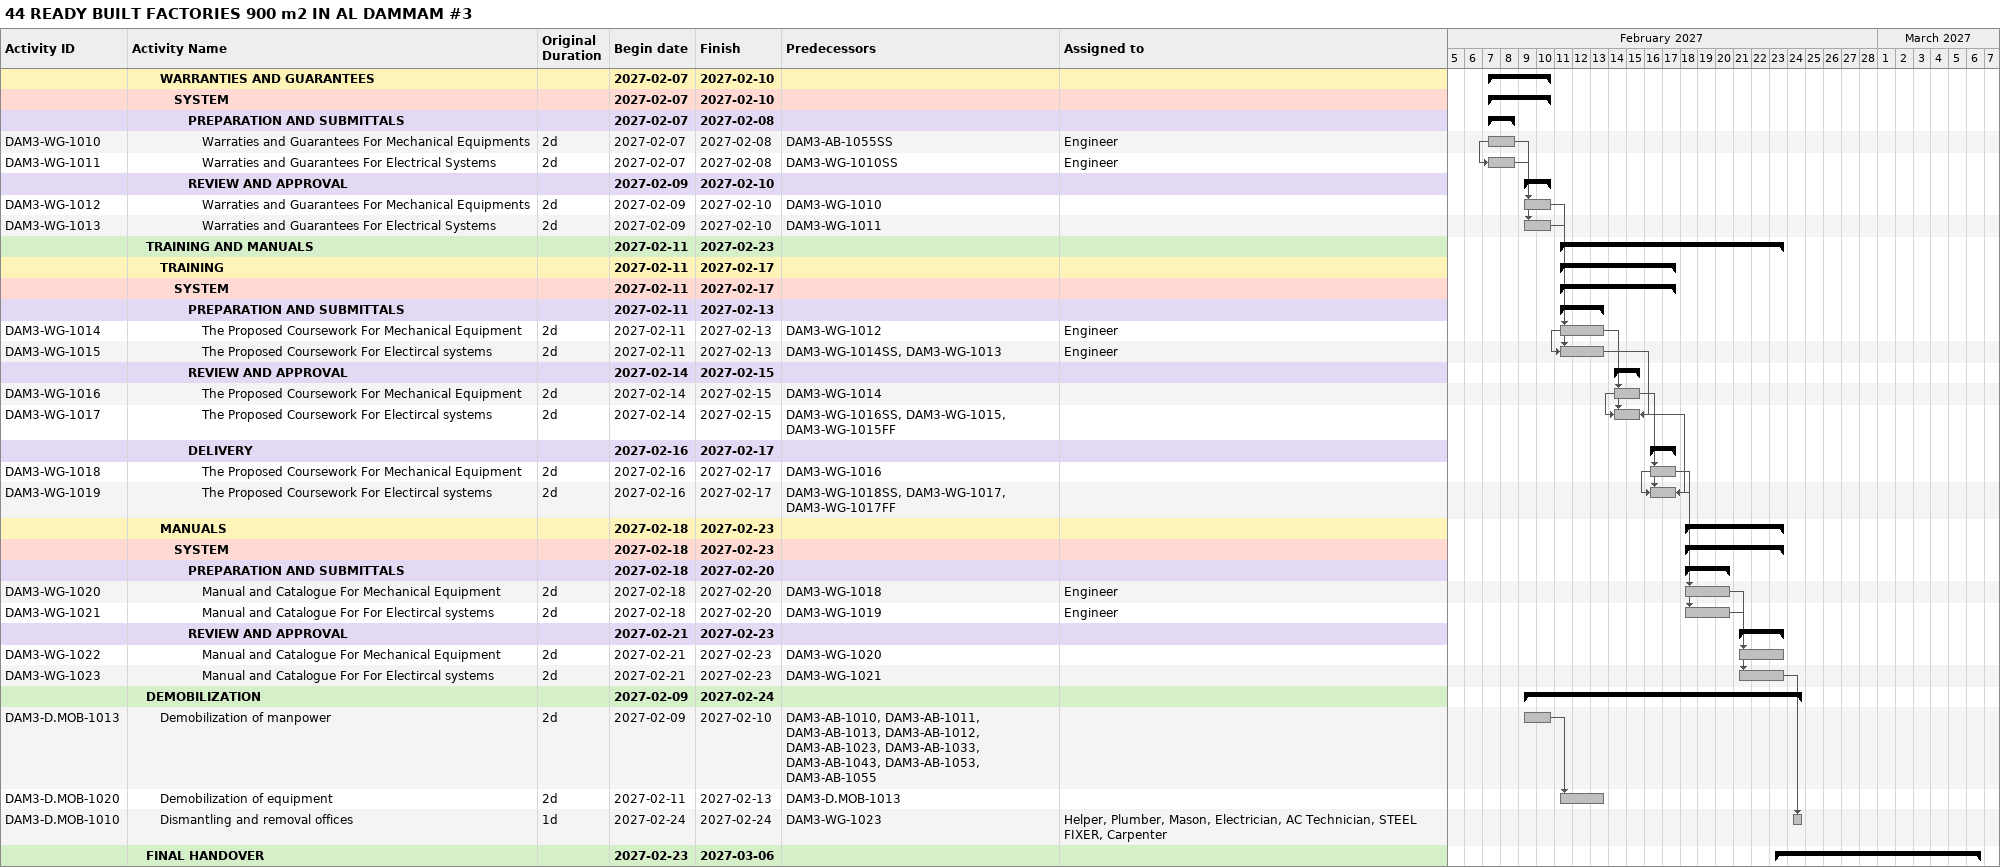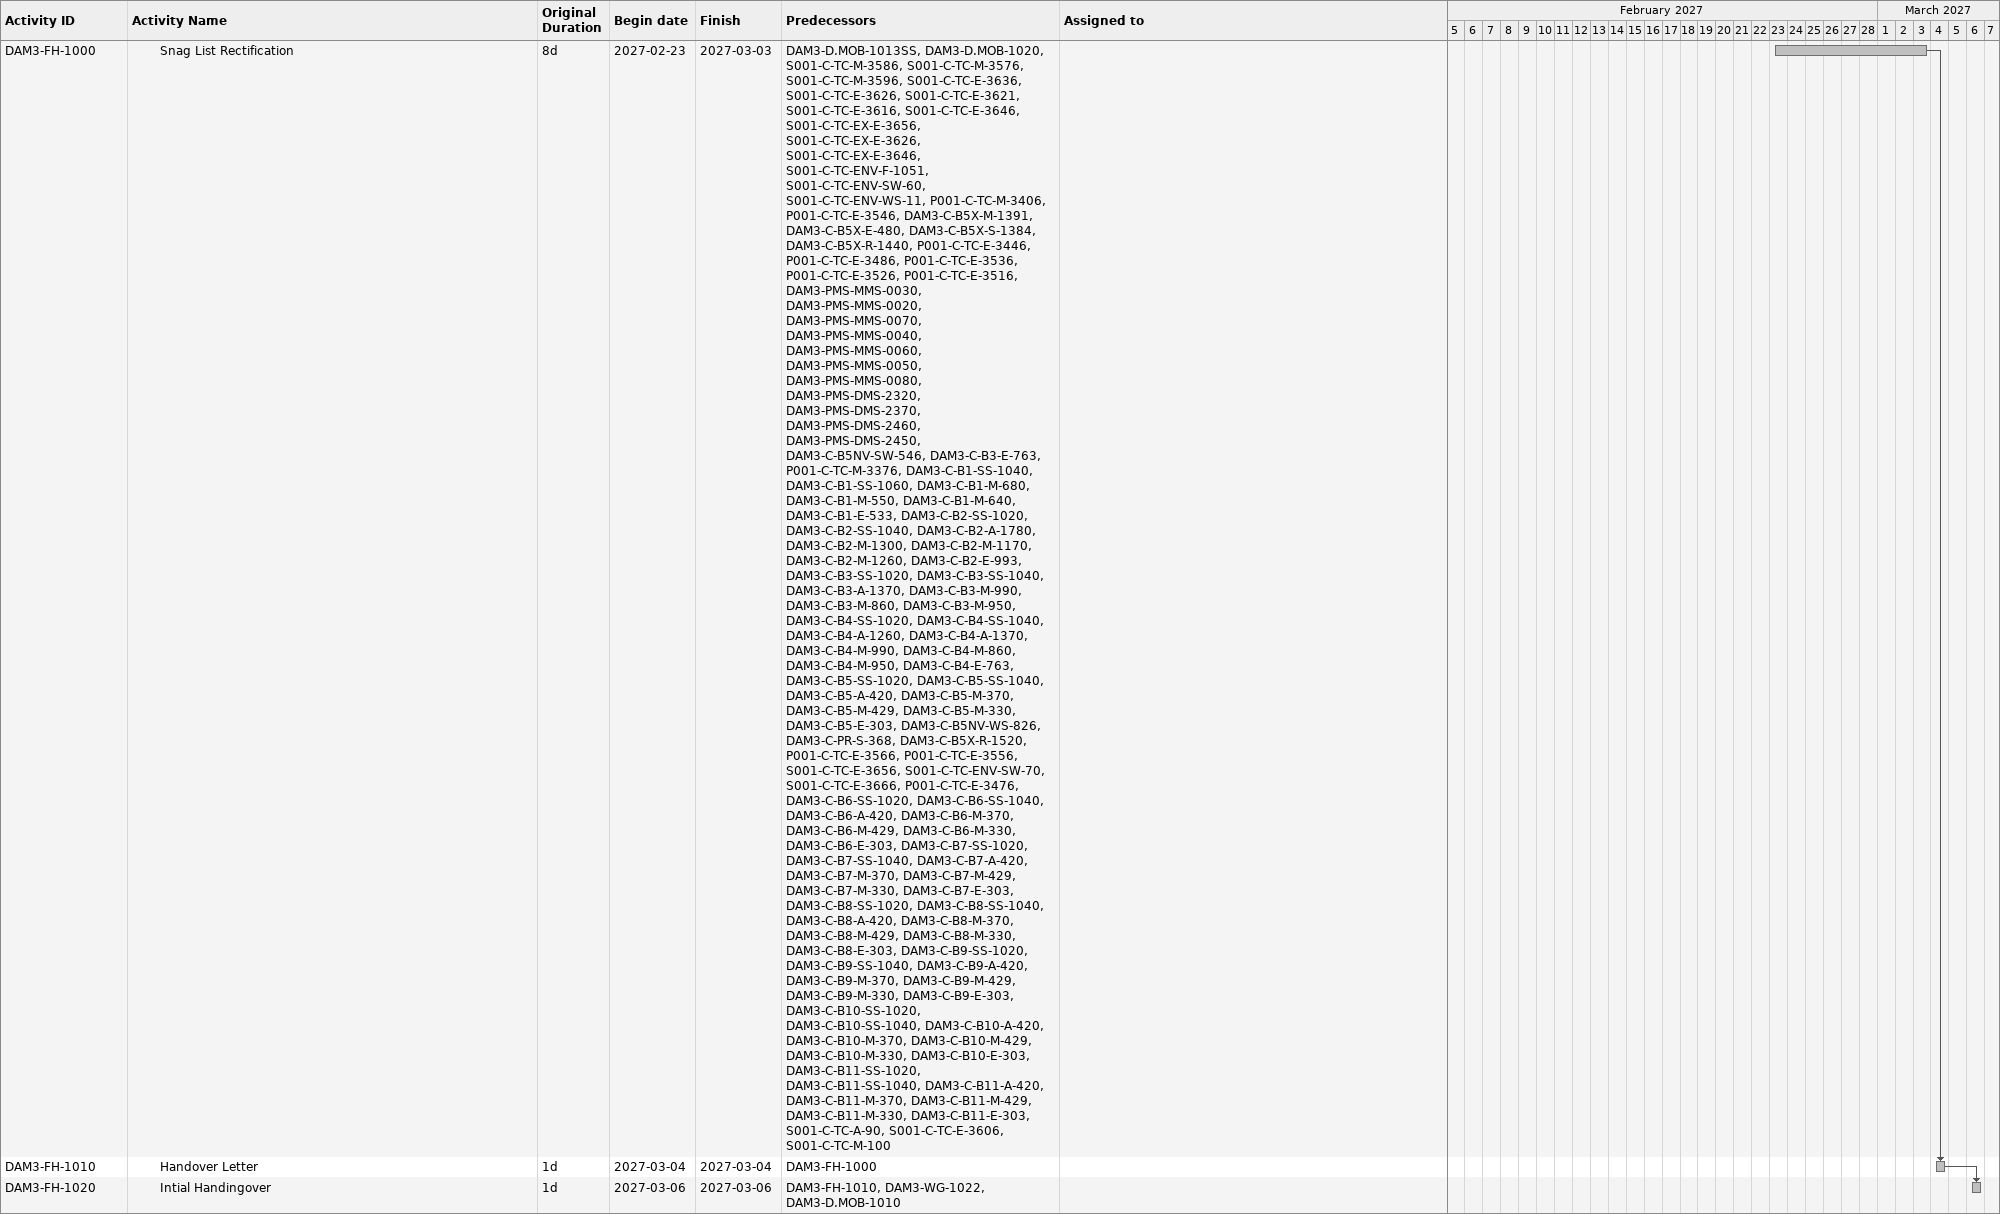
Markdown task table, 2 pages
44 READY BUILT FACTORIES 900 m2 IN AL DAMMAM #3

| ID | Level | Task | Original duration | Start | Finish | Predecessors | Resources |
|---|---|---|---|---|---|---|---|
|  | 3 | **WARRANTIES AND GUARANTEES** |  | 2027-02-07 | 2027-02-10 |  |  |
|  | 4 | **SYSTEM** |  | 2027-02-07 | 2027-02-10 |  |  |
|  | 5 | **PREPARATION AND SUBMITTALS** |  | 2027-02-07 | 2027-02-08 |  |  |
| DAM3-WG-1010 | 6 | Warraties and Guarantees For Mechanical Equipments | 2d | 2027-02-07 | 2027-02-08 | DAM3-AB-1055SS | Engineer |
| DAM3-WG-1011 | 6 | Warraties and Guarantees For Electrical Systems | 2d | 2027-02-07 | 2027-02-08 | DAM3-WG-1010SS | Engineer |
|  | 5 | **REVIEW AND APPROVAL** |  | 2027-02-09 | 2027-02-10 |  |  |
| DAM3-WG-1012 | 6 | Warraties and Guarantees For Mechanical Equipments | 2d | 2027-02-09 | 2027-02-10 | DAM3-WG-1010 |  |
| DAM3-WG-1013 | 6 | Warraties and Guarantees For Electrical Systems | 2d | 2027-02-09 | 2027-02-10 | DAM3-WG-1011 |  |
|  | 2 | **TRAINING AND MANUALS** |  | 2027-02-11 | 2027-02-23 |  |  |
|  | 3 | **TRAINING** |  | 2027-02-11 | 2027-02-17 |  |  |
|  | 4 | **SYSTEM** |  | 2027-02-11 | 2027-02-17 |  |  |
|  | 5 | **PREPARATION AND SUBMITTALS** |  | 2027-02-11 | 2027-02-13 |  |  |
| DAM3-WG-1014 | 6 | The Proposed Coursework For Mechanical Equipment | 2d | 2027-02-11 | 2027-02-13 | DAM3-WG-1012 | Engineer |
| DAM3-WG-1015 | 6 | The Proposed Coursework For Electircal systems | 2d | 2027-02-11 | 2027-02-13 | DAM3-WG-1014SS, DAM3-WG-1013 | Engineer |
|  | 5 | **REVIEW AND APPROVAL** |  | 2027-02-14 | 2027-02-15 |  |  |
| DAM3-WG-1016 | 6 | The Proposed Coursework For Mechanical Equipment | 2d | 2027-02-14 | 2027-02-15 | DAM3-WG-1014 |  |
| DAM3-WG-1017 | 6 | The Proposed Coursework For Electircal systems | 2d | 2027-02-14 | 2027-02-15 | DAM3-WG-1016SS, DAM3-WG-1015, DAM3-WG-1015FF |  |
|  | 5 | **DELIVERY** |  | 2027-02-16 | 2027-02-17 |  |  |
| DAM3-WG-1018 | 6 | The Proposed Coursework For Mechanical Equipment | 2d | 2027-02-16 | 2027-02-17 | DAM3-WG-1016 |  |
| DAM3-WG-1019 | 6 | The Proposed Coursework For Electircal systems | 2d | 2027-02-16 | 2027-02-17 | DAM3-WG-1018SS, DAM3-WG-1017, DAM3-WG-1017FF |  |
|  | 3 | **MANUALS** |  | 2027-02-18 | 2027-02-23 |  |  |
|  | 4 | **SYSTEM** |  | 2027-02-18 | 2027-02-23 |  |  |
|  | 5 | **PREPARATION AND SUBMITTALS** |  | 2027-02-18 | 2027-02-20 |  |  |
| DAM3-WG-1020 | 6 | Manual and Catalogue For Mechanical Equipment | 2d | 2027-02-18 | 2027-02-20 | DAM3-WG-1018 | Engineer |
| DAM3-WG-1021 | 6 | Manual and Catalogue For For Electircal systems | 2d | 2027-02-18 | 2027-02-20 | DAM3-WG-1019 | Engineer |
|  | 5 | **REVIEW AND APPROVAL** |  | 2027-02-21 | 2027-02-23 |  |  |
| DAM3-WG-1022 | 6 | Manual and Catalogue For Mechanical Equipment | 2d | 2027-02-21 | 2027-02-23 | DAM3-WG-1020 |  |
| DAM3-WG-1023 | 6 | Manual and Catalogue For For Electircal systems | 2d | 2027-02-21 | 2027-02-23 | DAM3-WG-1021 |  |
|  | 2 | **DEMOBILIZATION** |  | 2027-02-09 | 2027-02-24 |  |  |
| DAM3-D.MOB-1013 | 3 | Demobilization of manpower | 2d | 2027-02-09 | 2027-02-10 | DAM3-AB-1010, DAM3-AB-1011, DAM3-AB-1013, DAM3-AB-1012, DAM3-AB-1023, DAM3-AB-1033, DAM3-AB-1043, DAM3-AB-1053, DAM3-AB-1055 |  |
| DAM3-D.MOB-1020 | 3 | Demobilization of equipment | 2d | 2027-02-11 | 2027-02-13 | DAM3-D.MOB-1013 |  |
| DAM3-D.MOB-1010 | 3 | Dismantling and removal offices | 1d | 2027-02-24 | 2027-02-24 | DAM3-WG-1023 | Helper, Plumber, Mason, Electrician, AC Technician, STEEL FIXER, Carpenter |
|  | 2 | **FINAL HANDOVER** |  | 2027-02-23 | 2027-03-06 |  |  |
| DAM3-FH-1000 | 3 | Snag List Rectification | 8d | 2027-02-23 | 2027-03-03 | DAM3-D.MOB-1013SS, DAM3-D.MOB-1020, S001-C-TC-M-3586, S001-C-TC-M-3576, S001-C-TC-M-3596, S001-C-TC-E-3636, S001-C-TC-E-3626, S001-C-TC-E-3621, S001-C-TC-E-3616, S001-C-TC-E-3646, S001-C-TC-EX-E-3656, S001-C-TC-EX-E-3626, S001-C-TC-EX-E-3646, S001-C-TC-ENV-F-1051, S001-C-TC-ENV-SW-60, S001-C-TC-ENV-WS-11, P001-C-TC-M-3406, P001-C-TC-E-3546, DAM3-C-B5X-M-1391, DAM3-C-B5X-E-480, DAM3-C-B5X-S-1384, DAM3-C-B5X-R-1440, P001-C-TC-E-3446, P001-C-TC-E-3486, P001-C-TC-E-3536, P001-C-TC-E-3526, P001-C-TC-E-3516, DAM3-PMS-MMS-0030, DAM3-PMS-MMS-0020, DAM3-PMS-MMS-0070, DAM3-PMS-MMS-0040, DAM3-PMS-MMS-0060, DAM3-PMS-MMS-0050, DAM3-PMS-MMS-0080, DAM3-PMS-DMS-2320, DAM3-PMS-DMS-2370, DAM3-PMS-DMS-2460, DAM3-PMS-DMS-2450, DAM3-C-B5NV-SW-546, DAM3-C-B3-E-763, P001-C-TC-M-3376, DAM3-C-B1-SS-1040, DAM3-C-B1-SS-1060, DAM3-C-B1-M-680, DAM3-C-B1-M-550, DAM3-C-B1-M-640, DAM3-C-B1-E-533, DAM3-C-B2-SS-1020, DAM3-C-B2-SS-1040, DAM3-C-B2-A-1780, DAM3-C-B2-M-1300, DAM3-C-B2-M-1170, DAM3-C-B2-M-1260, DAM3-C-B2-E-993, DAM3-C-B3-SS-1020, DAM3-C-B3-SS-1040, DAM3-C-B3-A-1370, DAM3-C-B3-M-990, DAM3-C-B3-M-860, DAM3-C-B3-M-950, DAM3-C-B4-SS-1020, DAM3-C-B4-SS-1040, DAM3-C-B4-A-1260, DAM3-C-B4-A-1370, DAM3-C-B4-M-990, DAM3-C-B4-M-860, DAM3-C-B4-M-950, DAM3-C-B4-E-763, DAM3-C-B5-SS-1020, DAM3-C-B5-SS-1040, DAM3-C-B5-A-420, DAM3-C-B5-M-370, DAM3-C-B5-M-429, DAM3-C-B5-M-330, DAM3-C-B5-E-303, DAM3-C-B5NV-WS-826, DAM3-C-PR-S-368, DAM3-C-B5X-R-1520, P001-C-TC-E-3566, P001-C-TC-E-3556, S001-C-TC-E-3656, S001-C-TC-ENV-SW-70, S001-C-TC-E-3666, P001-C-TC-E-3476, DAM3-C-B6-SS-1020, DAM3-C-B6-SS-1040, DAM3-C-B6-A-420, DAM3-C-B6-M-370, DAM3-C-B6-M-429, DAM3-C-B6-M-330, DAM3-C-B6-E-303, DAM3-C-B7-SS-1020, DAM3-C-B7-SS-1040, DAM3-C-B7-A-420, DAM3-C-B7-M-370, DAM3-C-B7-M-429, DAM3-C-B7-M-330, DAM3-C-B7-E-303, DAM3-C-B8-SS-1020, DAM3-C-B8-SS-1040, DAM3-C-B8-A-420, DAM3-C-B8-M-370, DAM3-C-B8-M-429, DAM3-C-B8-M-330, DAM3-C-B8-E-303, DAM3-C-B9-SS-1020, DAM3-C-B9-SS-1040, DAM3-C-B9-A-420, DAM3-C-B9-M-370, DAM3-C-B9-M-429, DAM3-C-B9-M-330, DAM3-C-B9-E-303, DAM3-C-B10-SS-1020, DAM3-C-B10-SS-1040, DAM3-C-B10-A-420, DAM3-C-B10-M-370, DAM3-C-B10-M-429, DAM3-C-B10-M-330, DAM3-C-B10-E-303, DAM3-C-B11-SS-1020, DAM3-C-B11-SS-1040, DAM3-C-B11-A-420, DAM3-C-B11-M-370, DAM3-C-B11-M-429, DAM3-C-B11-M-330, DAM3-C-B11-E-303, S001-C-TC-A-90, S001-C-TC-E-3606, S001-C-TC-M-100 |  |
| DAM3-FH-1010 | 3 | Handover Letter | 1d | 2027-03-04 | 2027-03-04 | DAM3-FH-1000 |  |
| DAM3-FH-1020 | 3 | Intial Handingover | 1d | 2027-03-06 | 2027-03-06 | DAM3-FH-1010, DAM3-WG-1022, DAM3-D.MOB-1010 |  |
